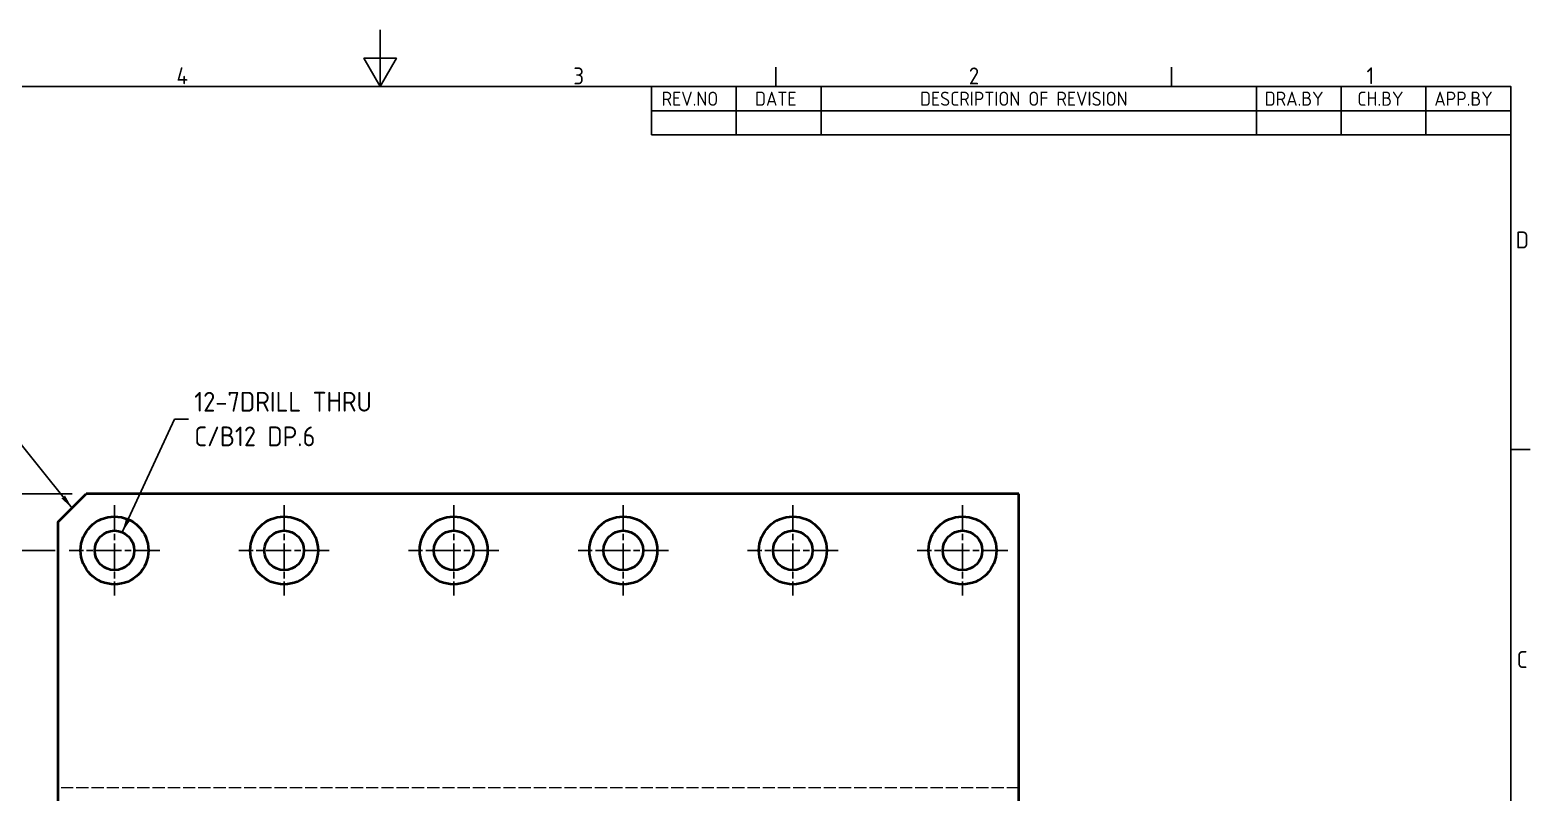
# Model space of a CAD drawing. Header units: millimetres. Extents: x 0 to 2375, y 0 to 3360.
# Drawn here: x 1213.1 to 1478.4, y 1669.6 to 1804.4 of the extents above; entities that cross this region are included whole.
import ezdxf

# ---------------------------------------------------------------- set-up
doc = ezdxf.new("R2010")
doc.units = ezdxf.units.MM
doc.linetypes.add('DPJE4347$0$CHAIN', pattern=[0.35429999999999995, 0.2362, -0.0295, 0.0591, -0.0295])
doc.linetypes.add('DPJE4347$0$DASHED', pattern=[0.2067, 0.1654, -0.0413])
for name, color, linetype, lineweight in [('DPJE4347$0$가려진 것(ISO)', 2, 'DPJE4347$0$DASHED', 18), ('DPJE4347$0$가시적인 것(ISO)', 3, 'Continuous', 40), ('DPJE4347$0$경계(ISO)', 7, 'Continuous', 25), ('DPJE4347$0$기호(ISO)', 5, 'Continuous', 25), ('DPJE4347$0$중심 표식(ISO)', 1, 'Continuous', 25), ('DPJE4347$0$치수(ISO)', 2, 'Continuous', 25)]:
    doc.layers.add(name, color=color, linetype=linetype, lineweight=lineweight)
doc.styles.add('DPJE4347$0$ISO ProportionalPSTEK', font='isocp.shx')
doc.styles.add('DPJE4347$0$문자 텍스트_PSTEK_POSCO', font='isocp.shx')
doc.styles.add('DPJE4347$0$치수 텍스트_PSTEK_POSCO', font='isocp.shx')
doc.dimstyles.new('DPJE4347$0$치수_PSTEK_POSCO', dxfattribs={"dimtxt": 3.5, "dimasz": 2.5, "dimexe": 2, "dimexo": 2.5, "dimgap": 1, "dimtad": 1, "dimrnd": 1e-08, "dimdsep": 46, "dimtxsty": 'DPJE4347$0$치수 텍스트_PSTEK_POSCO', "dimcen": 0.09, "dimdle": 10, "dimclrd": 7, "dimclre": 7, "dimclrt": 2, "dimadec": 1, "dimazin": 2, "dimtfac": 1, "dimtmove": 0, "dimatfit": 3, "dimfxl": 0, "dimtolj": 1, "dimlwd": -1, "dimlwe": -1, "dimarcsym": 0})
doc.dimstyles.new('DPJE4347$0$치수_PSTEK_POSCO$7', dxfattribs={"dimtxt": 3.5, "dimasz": 2.5, "dimexe": 2, "dimexo": 2.5, "dimgap": 1, "dimtad": 1, "dimrnd": 1e-08, "dimdsep": 46, "dimtxsty": 'DPJE4347$0$치수 텍스트_PSTEK_POSCO', "dimcen": 0.09, "dimdle": 10, "dimclrd": 7, "dimclre": 7, "dimclrt": 2, "dimadec": 1, "dimazin": 2, "dimtfac": 1, "dimtmove": 0, "dimatfit": 3, "dimfxl": 0, "dimtolj": 1, "dimlwd": -1, "dimlwe": -1, "dimarcsym": 0})

# ---------------------------------------------------------------- blocks, each defined once
blk = doc.blocks.new('DPJE4347$0$경계 Default Border')
at = {"layer": 'DPJE4347$0$경계(ISO)'}
for p, q in [((280, 287.0000076293945), (280, 290.4000091552734)), ((350, 287.0000076293945), (350, 290.4000091552734)), ((410, 222.7499961853027), (413.4000015258789, 222.7499961853027))]:
    blk.add_line(p, q, dxfattribs=at)
at = {"layer": 'DPJE4347$0$경계(ISO)', "flags": 128}
for points in [[(210, 297.0000076293945), (210, 287.0000076293945), (207.1132469177246, 292.0000076293945), (212.8867530822754, 292.0000076293945), (210, 287.0000076293945)], [(10, 10), (10, 287.0000076293945), (410, 287.0000076293945), (410, 10), (10, 10)]]:
    blk.add_lwpolyline(points, dxfattribs=at)
at = {"layer": 'DPJE4347$0$경계(ISO)', "color": 2, "char_height": 3.00000011920929, "attachment_point": 7, "style": 'DPJE4347$0$문자 텍스트_PSTEK_POSCO'}
for s, insert in [('4', (173.9734701308116, 287.4)), ('3', (244.1685395229535, 287.3713945155963)), ('2', (314.127739416884, 287.3713945155963)), ('1', (384.4860661041481, 287.4)), ('D', (410.878270202895, 258.3463944559917)), ('C', (411.0445395201643, 184.0963944559917))]:
    blk.add_mtext(s, dxfattribs=dict(at, insert=insert))
blk = doc.blocks.new('DPJE4347$0$리비전 내역')
at = {"layer": 'DPJE4347$0$기호(ISO)'}
for p, q in [((258, 287.0000076293945), (410, 287.0000076293945)), ((258, 287.0000076293945), (258, 282.7200076293945)), ((273, 287.0000076293945), (273, 282.7200076293945)), ((288, 287.0000076293945), (288, 282.7200076293945)), ((365, 287.0000076293945), (365, 282.7200076293945)), ((380, 287.0000076293945), (380, 282.7200076293945)), ((395, 287.0000076293945), (395, 282.7200076293945)), ((410, 287.0000076293945), (410, 282.7200076293945)), ((258, 282.7200076293945), (410, 282.7200076293945)), ((258, 282.7200076293945), (258, 278.4400076293945)), ((273, 282.7200076293945), (273, 278.4400076293945)), ((288, 282.7200076293945), (288, 278.4400076293945)), ((365, 282.7200076293945), (365, 278.4400076293945)), ((380, 282.7200076293945), (380, 278.4400076293945)), ((395, 282.7200076293945), (395, 278.4400076293945)), ((410, 282.7200076293945), (410, 278.4400076293945)), ((258, 278.4400076293945), (410, 278.4400076293945))]:
    blk.add_line(p, q, dxfattribs=at)
at = {"layer": 'DPJE4347$0$기호(ISO)', "color": 2, "char_height": 2.5, "attachment_point": 7, "style": 'DPJE4347$0$ISO ProportionalPSTEK'}
for s, insert in [('REV.NO', (259.7871163682308, 283.5831900503393)), ('DATE', (276.3142317728366, 283.5831900503393)), ('DESCRIPTION OF REVISION', (305.5070204333629, 283.5831900503393)), ('DRA.BY', (366.4757339553204, 283.5831900503393)), ('CH.BY', (382.8642915086117, 283.5831900503393)), ('APP.BY', (396.4777339604404, 283.5831900503393))]:
    blk.add_mtext(s, dxfattribs=dict(at, insert=insert))
blk = doc.blocks.new('*D184')
at = {"layer": 'Defpoints', "color": 0}
for p in [(129.3819425380558, 204.8983722386237), (155.005114476386, 204.8983722386237), (155.005114476386, 117.8983722386238)]:
    blk.add_point(p, dxfattribs=at)
at = {"layer": 'DPJE4347$0$치수(ISO)', "color": 7}
for p, q in [((152.505114476386, 204.8983722386237), (127.3819425380558, 204.8983722386237)), ((129.3819425380558, 120.3983722386238), (129.3819425380558, 202.3983722386237)), ((152.505114476386, 117.8983722386238), (127.3819425380558, 117.8983722386238))]:
    blk.add_line(p, q, dxfattribs=at)
for points in [[(128.9652758713891, 202.3983722386237), (129.7986092047225, 202.3983722386237), (129.3819425380558, 204.8983722386237)], [(128.9652758713891, 120.3983722386238), (129.7986092047224, 120.3983722386238), (129.3819425380558, 117.8983722386238)]]:
    blk.add_solid(points, dxfattribs=at)
at = {"layer": 'DPJE4347$0$치수(ISO)', "color": 2, "insert": (126.6319425380558, 159.4733722386237), "char_height": 3.5, "attachment_point": 4, "rotation": 90, "style": 'DPJE4347$0$치수 텍스트_PSTEK_POSCO'}
blk.add_mtext('\\A1;87', dxfattribs=at)
blk = doc.blocks.new('*D185')
at = {"layer": 'Defpoints', "color": 0}
for p in [(119.7901661162576, 214.8983722386237), (158.005114476386, 214.8983722386237), (158.005114476386, 107.8983722386237)]:
    blk.add_point(p, dxfattribs=at)
at = {"layer": 'DPJE4347$0$치수(ISO)', "color": 7}
for p, q in [((155.505114476386, 214.8983722386237), (117.7901661162576, 214.8983722386237)), ((119.7901661162576, 110.3983722386237), (119.7901661162576, 212.3983722386237)), ((155.505114476386, 107.8983722386237), (117.7901661162576, 107.8983722386237))]:
    blk.add_line(p, q, dxfattribs=at)
for points in [[(119.373499449591, 212.3983722386237), (120.2068327829243, 212.3983722386237), (119.7901661162576, 214.8983722386237)], [(119.3734994495909, 110.3983722386237), (120.2068327829243, 110.3983722386237), (119.7901661162576, 107.8983722386237)]]:
    blk.add_solid(points, dxfattribs=at)
at = {"layer": 'DPJE4347$0$치수(ISO)', "color": 2, "insert": (117.0401661162576, 158.5983722386237), "char_height": 3.5, "attachment_point": 4, "rotation": 90, "style": 'DPJE4347$0$치수 텍스트_PSTEK_POSCO'}
blk.add_mtext('\\A1;107', dxfattribs=at)
blk = doc.blocks.new('DPJE4347')
at = {"layer": 'DPJE4347$0$가려진 것(ISO)', "ltscale": 13.05473041534424}
blk.add_line((323.005114476386, 162.8983722386238), (153.005114476386, 162.8983722386237), dxfattribs=at)
at = {"layer": 'DPJE4347$0$가시적인 것(ISO)'}
for p, q in [((153.005114476386, 209.8983722386237), (158.005114476386, 214.8983722386237)), ((323.005114476386, 214.8983722386237), (158.005114476386, 214.8983722386237)), ((323.005114476386, 107.8983722386237), (323.005114476386, 214.8983722386237)), ((153.005114476386, 209.8983722386237), (153.005114476386, 112.8983722386237))]:
    blk.add_line(p, q, dxfattribs=at)
for centre, radius in [((163.005114476386, 204.8983722386237), 6.000000000000001), ((193.005114476386, 204.8983722386237), 6.000000000000001), ((223.005114476386, 204.8983722386237), 6.000000000000001), ((253.005114476386, 204.8983722386237), 6.000000000000001), ((283.005114476386, 204.8983722386237), 6.000000000000001), ((313.005114476386, 204.8983722386238), 6.000000000000001), ((163.005114476386, 204.8983722386237), 3.5), ((193.005114476386, 204.8983722386237), 3.5), ((223.005114476386, 204.8983722386237), 3.5), ((253.005114476386, 204.8983722386237), 3.5), ((283.005114476386, 204.8983722386237), 3.5), ((313.005114476386, 204.8983722386238), 3.5)]:
    blk.add_circle(centre, radius, dxfattribs=at)
at = {"layer": 'DPJE4347$0$중심 표식(ISO)', "linetype": 'DPJE4347$0$CHAIN', "ltscale": 19.05165100097656}
for p, q in [((163.005114476386, 212.8983722386237), (163.005114476386, 196.8983722386237)), ((193.005114476386, 212.8983722386238), (193.005114476386, 196.8983722386237)), ((223.005114476386, 212.8983722386238), (223.005114476386, 196.8983722386237)), ((253.005114476386, 212.8983722386238), (253.005114476386, 196.8983722386237)), ((283.005114476386, 212.8983722386238), (283.005114476386, 196.8983722386237)), ((313.005114476386, 212.8983722386238), (313.005114476386, 196.8983722386238)), ((171.0051144763861, 204.8983722386237), (155.005114476386, 204.8983722386237)), ((201.0051144763861, 204.8983722386237), (185.005114476386, 204.8983722386237)), ((231.0051144763861, 204.8983722386237), (215.005114476386, 204.8983722386237)), ((261.005114476386, 204.8983722386237), (245.005114476386, 204.8983722386237)), ((291.005114476386, 204.8983722386237), (275.005114476386, 204.8983722386237)), ((321.005114476386, 204.8983722386238), (305.005114476386, 204.8983722386238))]:
    blk.add_line(p, q, dxfattribs=at)
blk.add_blockref('DPJE4347$0$경계 Default Border', (0, 0))
at = {"layer": 'DPJE4347$0$기호(ISO)'}
blk.add_blockref('DPJE4347$0$리비전 내역', (0, 0), dxfattribs=at)
at = {"layer": 'DPJE4347$0$기호(ISO)', "color": 2, "insert": (177.118610386273, 228.1483632270562), "char_height": 3.499999940395355, "width": 38.89763877391815, "attachment_point": 4, "line_spacing_factor": 1.050000071525574, "style": 'DPJE4347$0$치수 텍스트_PSTEK_POSCO'}
blk.add_mtext('{12-7DRILL THRU \\PC/B12 DP.6}', dxfattribs=at)
at = {"layer": 'DPJE4347$0$치수(ISO)', "color": 7}
for base, p1, p2, angle, picture, middle in [((119.7901661162576, 214.8983722386237), (158.005114476386, 107.8983722386237), (158.005114476386, 214.8983722386237), 270, '*D185', (119.7901661162576, 161.3983722386237)), ((129.3819425380558, 204.8983722386237), (155.005114476386, 117.8983722386238), (155.005114476386, 204.8983722386237), 90, '*D184', (129.3819425380557, 161.3983722386237))]:
    dim = blk.add_linear_dim(base=base, p1=p1, p2=p2, angle=angle, dimstyle='DPJE4347$0$치수_PSTEK_POSCO', override={"dimdec": 2, "dimtp": 0, "dimtm": -0, "dimtdec": 2, "dimtofl": 0, "dimatfit": 1}, dxfattribs=at)
    dim.commit()
    dim.dimension.update_dxf_attribs({"geometry": picture, "text_midpoint": middle, "dimtype": 128})
at = {"layer": 'DPJE4347$0$기호(ISO)', "color": 7, "annotation_type": 0, "has_hookline": 1}
for points, hookline_direction, text_width in [([(155.505114476386, 212.3983722386237), (142.0717543625544, 229.1016915628131), (139.5717543625544, 229.1016915628131)], 1, 4.357196684250189), ([(164.3721098260236, 208.1203784015709), (173.618610386273, 228.1483632270562), (176.118610386273, 228.1483632270562)], 0, 32.19999945163728)]:
    blk.add_leader(points, dimstyle='DPJE4347$0$치수_PSTEK_POSCO$7', override={"dimtad": 0}, dxfattribs=dict(at, hookline_direction=hookline_direction, text_width=text_width))

msp = doc.modelspace()

# ---------------------------------------------------------------- block references
msp.add_blockref('DPJE4347', (1064.999995577346, 1507.439703936045))

doc.saveas('drawing.dxf')
